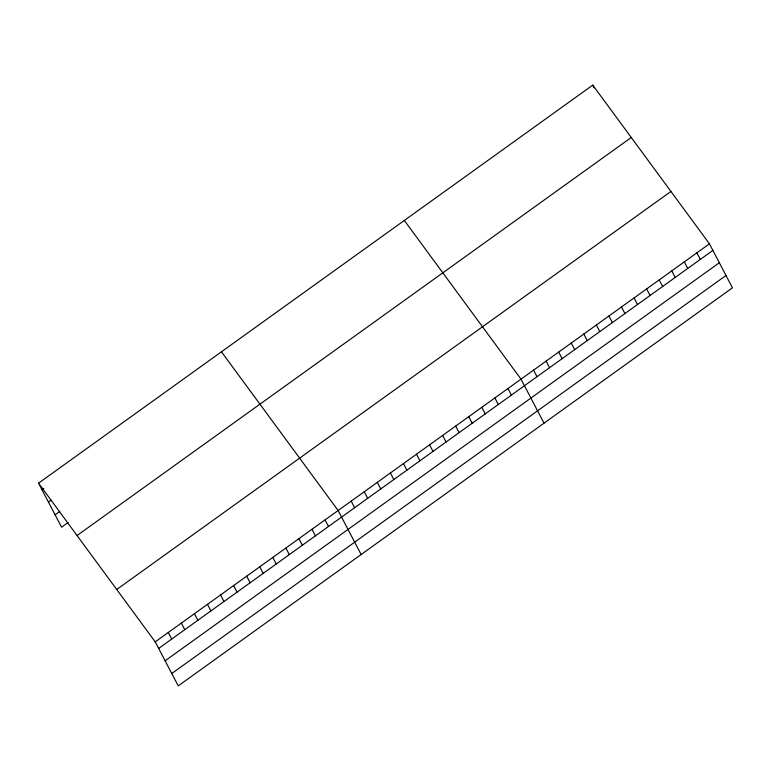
<?xml version="1.0" encoding="UTF-8"?>
<svg xmlns="http://www.w3.org/2000/svg" width="771" height="771" viewBox="0 0 771 771"><rect width="100%" height="100%" fill="white"/><g stroke="black" fill="none" stroke-linecap="round" stroke-linejoin="round"><path stroke-width="1.16" d="M38.55 483.166L592.754 85.118L709.436 243.819L732.45 287.834L178.246 685.882L155.231 641.867L38.55 483.166L61.564 527.181L68.089 522.487M41.991 489.739L43.851 488.4M48.448 502.094L51.243 500.08M55.098 514.826L59.762 511.472M77.052 535.537L631.266 137.489M116.729 589.497L670.934 191.449M155.231 641.867L709.436 243.819M158.672 648.44L712.876 250.392M165.129 660.795L719.333 262.747M171.779 673.526L725.993 275.478M404.332 220.458L521.013 379.159L544.018 423.173M221.441 351.807L338.122 510.508L361.127 554.522M696.878 252.84L700.309 259.413M592.754 85.118L594.229 87.933M684.311 261.861L687.751 268.433M671.753 270.881L675.194 277.454M659.195 279.912L662.626 286.484M646.628 288.932L650.069 295.505M634.07 297.953L637.501 304.526M621.503 306.974L624.944 313.546M608.945 315.994L612.376 322.567M596.378 325.015L599.819 331.588M583.82 334.045L587.251 340.618M571.253 343.066L574.694 349.639M558.696 352.087L562.126 358.66M546.128 361.107L549.569 367.68M533.571 370.128L537.011 376.701M507.944 388.536L511.385 395.109M494.886 397.923L498.317 404.496M481.817 407.3L485.258 413.873M468.758 416.687L472.189 423.26M455.69 426.064L459.13 432.637M442.631 435.451L446.062 442.024M429.563 444.828L433.003 451.401M416.504 454.215L419.935 460.788M403.435 463.593L406.876 470.165M390.377 472.98L393.808 479.552M377.308 482.367L380.749 488.939M364.249 491.744L367.68 498.317M351.181 501.131L354.621 507.703M325.054 519.895L328.494 526.468M311.995 529.272L315.426 535.845M298.926 538.659L302.367 545.232M285.868 548.036L289.298 554.609M272.799 557.423L276.24 563.996M259.74 566.801L263.171 573.373M246.672 576.188L250.112 582.76M233.613 585.575L237.044 592.147M220.545 594.952L223.985 601.525M207.486 604.339L210.917 610.911M194.417 613.716L197.858 620.289M181.358 623.103L184.799 629.676M168.3 632.48L171.731 639.053"/></g></svg>
